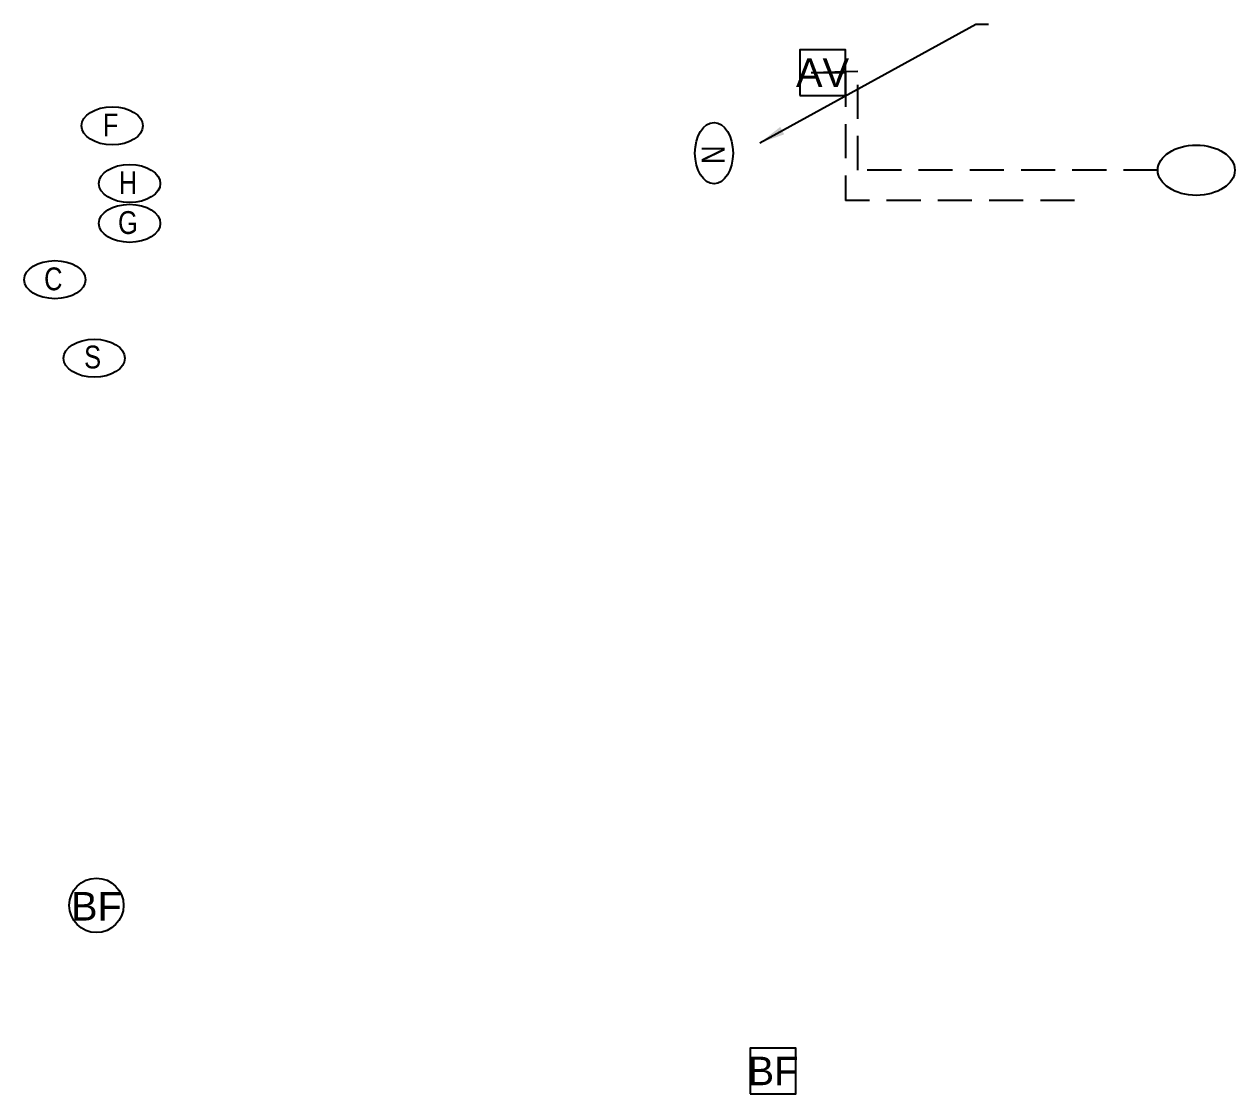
# Model space of a CAD drawing. Header units: inches. Extents: x 23 to 6400, y -2214 to 4412.
# Drawn here: x 3036.7 to 3461.6, y 4036.3 to 4411.5 of the extents above; entities that cross this region are included whole.
import ezdxf
from ezdxf.enums import TextEntityAlignment as Align

# ---------------------------------------------------------------- set-up
doc = ezdxf.new("R2010")
doc.units = ezdxf.units.IN
doc.header["$LTSCALE"] = 96
doc.header["$MEASUREMENT"] = 0
doc.linetypes.add('HIDDEN2', pattern=[0.1875, 0.125, -0.0625])
doc.layers.add('A-Powr-Exst', color=15, linetype='Continuous')
doc.layers.add('Legend 300$0$A-Powr-Neww', color=4, linetype='Continuous')
doc.styles.add('OTJ_Title1', font='swiss.ttf')
doc.styles.add('XFINE_1', font='swissl.ttf', dxfattribs={"height": 1.25})
doc.styles.add('XFINE_1-8', font='swissl.ttf', dxfattribs={"height": 10})
doc.dimstyles.new('OTJ_1-8', dxfattribs={"dimscale": 96, "dimtxt": 0.09375, "dimasz": 0.09375, "dimexe": 0.0625, "dimexo": 0.15625, "dimgap": 0.046875, "dimtad": 1, "dimdec": 1, "dimzin": 3, "dimdsep": 46, "dimlunit": 4, "dimtxsty": 'XFINE_1-8', "dimblk": 'ARCHTICK', "dimcen": 0.09, "dimdle": 0.0625, "dimclrd": 15, "dimclre": 15, "dimclrt": 7, "dimadec": 0, "dimazin": 0, "dimtfac": 0.75, "dimtdec": 1, "dimtix": 1, "dimtmove": 1, "dimatfit": 3, "dimfxl": 1, "dimfrac": 1, "dimtolj": 1, "dimtzin": 0, "dimarcsym": 0})

# ---------------------------------------------------------------- blocks, each defined once
blk = doc.blocks.new('A$C63DA0F89')
at = {"color": 0, "linetype": 'ByBlock', "lineweight": -2}
blk.add_lwpolyline([(8.79, 0), (24.79, 0), (24.79, 16), (8.79, 16)], close=True, dxfattribs=at)
at = {"color": 0, "linetype": 'ByBlock', "lineweight": -2, "style": 'OTJ_Title1', "flags": 8}
blk.add_attdef('CODE', text='', height=8, dxfattribs=at).set_placement((16.79, 8), align=Align.MIDDLE)
blk = doc.blocks.new('A$C727C1CD3')
at = {"color": 0, "linetype": 'ByBlock', "lineweight": -2}
blk.add_ellipse((13.72, 6.66), major_axis=(10.78, 0), ratio=0.619048, dxfattribs=at)
at = {"layer": 'Legend 300$0$A-Powr-Neww', "style": 'XFINE_1', "width": 0.8, "flags": 8}
blk.add_attdef('EQUIP', text='', height=8, dxfattribs=at).set_placement((15.04, 6.95), align=Align.MIDDLE)
blk = doc.blocks.new('A$C39A66B45')
blk.add_circle((16.79, 9.55), 9.55)
at = {"color": 0, "linetype": 'ByBlock', "lineweight": -2, "style": 'OTJ_Title1', "flags": 8}
blk.add_attdef('CODE', text='', height=8, dxfattribs=at).set_placement((16.79, 9.23), align=Align.MIDDLE)
blk = doc.blocks.new('_ArchTick')
at = {"color": 0, "linetype": 'ByBlock', "const_width": 0.15}
blk.add_lwpolyline([(-0.5, -0.5), (0.5, 0.5)], dxfattribs=at)

msp = doc.modelspace()

# ---------------------------------------------------------------- linework, layer by layer
at = {"layer": 'A-Powr-Exst', "linetype": 'HIDDEN2'}
for q in [(3312.01, 4394.49), (3324.94, 4349.71)]:
    msp.add_line((3324.94, 4394.49), q, dxfattribs=at)
for points in [[(3434.6, 4360.3), (3329.27, 4360.3), (3329.27, 4394.87), (3312.01, 4394.49)], [(3405.39, 4349.71), (3324.94, 4349.71)]]:
    msp.add_lwpolyline(points, dxfattribs=at)
at = {"layer": 'Legend 300$0$A-Powr-Neww'}
msp.add_ellipse((3448.12, 4360.3), major_axis=(13.52, 0), ratio=0.652921, dxfattribs=at)

# ---------------------------------------------------------------- block references
at = {"layer": 'A-Powr-Exst', "color": 15, "linetype": 'Continuous', "lineweight": -3}
ref = msp.add_blockref('A$C63DA0F89', (3300.15, 4386.5), dxfattribs=dict(at, rotation=359.9857630466304))
ref.add_attrib('CODE', 'AV', dxfattribs={"layer": '0', "color": 0, "linetype": 'ByBlock', "lineweight": -2, "height": 10, "rotation": 359.9858, "style": 'OTJ_Title1', "flags": 8}).set_placement((3316.94, 4394.49), align=Align.MIDDLE)
at = {"layer": 'A-Powr-Exst', "color": 15}
ref = msp.add_blockref('A$C727C1CD3', (3053.89, 4369.21), dxfattribs=at)
ref.add_attrib('EQUIP', 'F', dxfattribs={"layer": 'Legend 300$0$A-Powr-Neww', "height": 8, "style": 'XFINE_1', "width": 0.8, "flags": 8}).set_placement((3067.04, 4376.16), align=Align.MIDDLE)
ref = msp.add_blockref('A$C727C1CD3', (3285.5, 4352.57), dxfattribs=dict(at, rotation=90))
ref.add_attrib('EQUIP', 'N', dxfattribs={"layer": 'Legend 300$0$A-Powr-Neww', "height": 8, "rotation": 90, "style": 'XFINE_1', "width": 0.8, "flags": 8}).set_placement((3278.55, 4365.72), align=Align.MIDDLE)
ref = msp.add_blockref('A$C727C1CD3', (3059.99, 4348.97), dxfattribs=at)
ref.add_attrib('EQUIP', 'H', dxfattribs={"layer": 'Legend 300$0$A-Powr-Neww', "height": 8, "style": 'XFINE_1', "width": 0.8, "flags": 8}).set_placement((3073.14, 4355.91), align=Align.MIDDLE)
ref = msp.add_blockref('A$C727C1CD3', (3059.99, 4334.99), dxfattribs=at)
ref.add_attrib('EQUIP', 'G', dxfattribs={"layer": 'Legend 300$0$A-Powr-Neww', "height": 8, "style": 'XFINE_1', "width": 0.8, "flags": 8}).set_placement((3073.14, 4341.94), align=Align.MIDDLE)
ref = msp.add_blockref('A$C727C1CD3', (3033.78, 4315.23), dxfattribs=at)
ref.add_attrib('EQUIP', 'C', dxfattribs={"layer": 'Legend 300$0$A-Powr-Neww', "height": 8, "style": 'XFINE_1', "width": 0.8, "flags": 8}).set_placement((3046.94, 4322.18), align=Align.MIDDLE)
ref = msp.add_blockref('A$C727C1CD3', (3047.58, 4287.68), dxfattribs=at)
ref.add_attrib('EQUIP', 'S', dxfattribs={"layer": 'Legend 300$0$A-Powr-Neww', "height": 8, "style": 'XFINE_1', "width": 0.8, "flags": 8}).set_placement((3060.73, 4294.76), align=Align.MIDDLE)
at = {"layer": 'A-Powr-Exst', "color": 15, "linetype": 'Continuous', "lineweight": -3}
ref = msp.add_blockref('A$C39A66B45', (3045.28, 4092.83), dxfattribs=at)
ref.add_attrib('CODE', 'BF', dxfattribs={"layer": '0', "color": 0, "linetype": 'ByBlock', "lineweight": -2, "height": 10, "style": 'OTJ_Title1', "flags": 8}).set_placement((3062.07, 4102.06), align=Align.MIDDLE)
ref = msp.add_blockref('A$C63DA0F89', (3282.76, 4036.29), dxfattribs=at)
ref.add_attrib('CODE', 'BF', dxfattribs={"layer": '0', "color": 0, "linetype": 'ByBlock', "lineweight": -2, "height": 10, "style": 'OTJ_Title1', "flags": 8}).set_placement((3299.56, 4044.29), align=Align.MIDDLE)

# ---------------------------------------------------------------- leaders
at = {"layer": 'A-Powr-Exst'}
msp.add_leader([(3294.9, 4369.84), (3370.7, 4411.51), (3375.23, 4411.51)], dimstyle='OTJ_1-8', dxfattribs=at)

doc.saveas('drawing.dxf')
